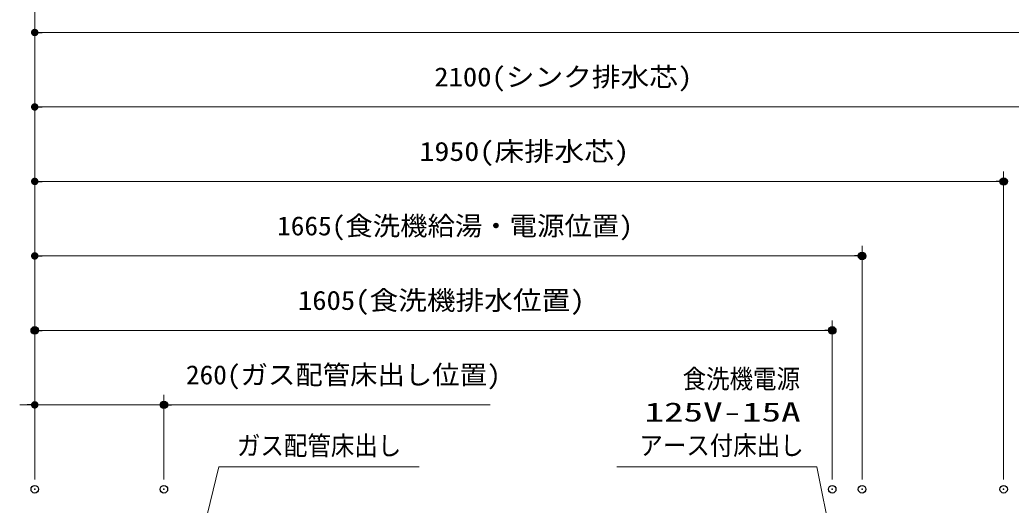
# Model space of a CAD drawing. Units: millimetres, scale not verified. Extents: x -9797 to 9797, y -4555 to 4555.
# Drawn here: x -8339 to -6343, y 1908 to 2886 of the extents above; entities that cross this region are included whole.
import ezdxf
from ezdxf.enums import TextEntityAlignment as Align

# ---------------------------------------------------------------- set-up
doc = ezdxf.new("R2010")
doc.units = ezdxf.units.MM
doc.header["$LTSCALE"] = 30
doc.header["$PDMODE"] = 32
doc.header["$PDSIZE"] = 15
for name, color, linetype, lineweight in [('0-0_0', 7, 'Continuous', 25), ('0-2_寸法ﾚｲﾔｰ', 30, 'Continuous', 13), ('0-3_DEFPOINTS', 7, 'Continuous', 25)]:
    doc.layers.add(name, color=color, linetype=linetype, lineweight=lineweight)
doc.styles.add('ＭＳ ゴシック', font='')
doc.styles.get('ＭＳ ゴシック').set_extended_font_data('MS Gothic')

# ---------------------------------------------------------------- blocks, each defined once
blk = doc.blocks.new('_DOT')
at = {"layer": '0-0_0', "color": 30}
blk.add_line((-15, 0), (-30, 0), dxfattribs=at)
for points in [[(0, 0), (-15, 0), (-14.88, 1.88)], [(0, 0), (-14.88, -1.88), (-15, 0)], [(0, 0), (-14.88, 1.88), (-14.53, 3.73)], [(0, 0), (-14.53, -3.73), (-14.88, -1.88)], [(0, 0), (-14.53, 3.73), (-13.95, 5.52)], [(0, 0), (-13.95, -5.52), (-14.53, -3.73)], [(0, 0), (-13.95, 5.52), (-13.14, 7.23)], [(0, 0), (-13.14, -7.23), (-13.95, -5.52)], [(0, 0), (-13.14, 7.23), (-12.14, 8.82)], [(0, 0), (-12.14, -8.82), (-13.14, -7.23)], [(0, 0), (-12.14, 8.82), (-10.93, 10.27)], [(0, 0), (-10.93, -10.27), (-12.14, -8.82)], [(0, 0), (-10.93, 10.27), (-9.56, 11.56)], [(0, 0), (-9.56, -11.56), (-10.93, -10.27)], [(0, 0), (-9.56, 11.56), (-8.04, 12.66)], [(0, 0), (-8.04, -12.66), (-9.56, -11.56)], [(0, 0), (-8.04, 12.66), (-6.39, 13.57)], [(0, 0), (-6.39, -13.57), (-8.04, -12.66)], [(0, 0), (-6.39, 13.57), (-4.64, 14.27)], [(0, 0), (-4.64, -14.27), (-6.39, -13.57)], [(0, 0), (-4.64, 14.27), (-2.81, 14.73)], [(0, 0), (-2.81, -14.73), (-4.64, -14.27)], [(0, 0), (-2.81, 14.73), (-0.94, 14.97)], [(0, 0), (-0.94, -14.97), (-2.81, -14.73)], [(0, 0), (-0.94, 14.97), (0.94, 14.97)], [(0, 0), (0.94, -14.97), (-0.94, -14.97)], [(0, 0), (0.94, 14.97), (2.81, 14.73)], [(0, 0), (2.81, 14.73), (4.64, 14.27)], [(0, 0), (4.64, 14.27), (6.39, 13.57)], [(0, 0), (6.39, 13.57), (8.04, 12.66)], [(0, 0), (8.04, 12.66), (9.56, 11.56)], [(0, 0), (9.56, 11.56), (10.93, 10.27)], [(0, 0), (10.93, 10.27), (12.14, 8.82)], [(0, 0), (12.14, 8.82), (13.14, 7.23)], [(0, 0), (13.14, 7.23), (13.95, 5.52)], [(0, 0), (13.95, 5.52), (14.53, 3.73)], [(0, 0), (14.53, 3.73), (14.88, 1.88)], [(0, 0), (14.88, 1.88), (15, 0)], [(0, 0), (2.81, -14.73), (0.94, -14.97)], [(0, 0), (4.64, -14.27), (2.81, -14.73)], [(0, 0), (6.39, -13.57), (4.64, -14.27)], [(0, 0), (8.04, -12.66), (6.39, -13.57)], [(0, 0), (9.56, -11.56), (8.04, -12.66)], [(0, 0), (10.93, -10.27), (9.56, -11.56)], [(0, 0), (12.14, -8.82), (10.93, -10.27)], [(0, 0), (13.14, -7.23), (12.14, -8.82)], [(0, 0), (13.95, -5.52), (13.14, -7.23)], [(0, 0), (14.53, -3.73), (13.95, -5.52)], [(0, 0), (14.88, -1.88), (14.53, -3.73)], [(0, 0), (15, 0), (14.88, -1.88)]]:
    blk.add_solid(points, dxfattribs=at)

msp = doc.modelspace()

# ---------------------------------------------------------------- linework, layer by layer
at = {"layer": '0-2_寸法ﾚｲﾔｰ'}
for p, q in [((-8308.51, 1960), (-8308.51, 3180)), ((-8308.51, 1960), (-8308.51, 3030)), ((-8308.51, 1960), (-8308.51, 2880)), ((-8293.51, 2860), (-6163.51, 2860)), ((-8308.51, 1960), (-8308.51, 2730)), ((-8293.51, 2710), (-6223.51, 2710)), ((-8308.51, 1960), (-8308.51, 2580)), ((-6358.51, 1960), (-6358.51, 2580)), ((-8293.51, 2560), (-6373.51, 2560)), ((-8308.51, 2280), (-8308.51, 2430)), ((-6643.51, 1960), (-6643.51, 2430)), ((-8293.51, 2410), (-6658.51, 2410)), ((-8308.51, 1960), (-8308.51, 2280)), ((-6703.51, 1960), (-6703.51, 2280)), ((-8293.51, 2260), (-6718.51, 2260)), ((-8308.51, 1960), (-8308.51, 2130)), ((-8048.51, 1960), (-8048.51, 2130)), ((-8323.51, 2110), (-8338.51, 2110)), ((-8308.51, 2110), (-8048.51, 2110)), ((-8048.51, 2110), (-7392.23, 2110)), ((-8033.51, 2110), (-8018.51, 2110))]:
    msp.add_line(p, q, dxfattribs=at)
for points in [[(-7535.04, 1985), (-7937.77, 1985), (-8042.93, 1554.21)], [(-7137.25, 1985), (-6734.52, 1985), (-6648.3, 1554.42)]]:
    msp.add_lwpolyline(points, dxfattribs=at)
at = {"layer": '0-3_DEFPOINTS'}
for p in [(-6358.51, 2560), (-6643.51, 2410), (-8308.51, 2260), (-6703.51, 2260), (-8048.51, 2110), (-8308.51, 1940), (-8048.51, 1940), (-6703.51, 1940), (-6643.51, 1940), (-6358.51, 1940)]:
    msp.add_point(p, dxfattribs=at)

# ---------------------------------------------------------------- block references
at = {"layer": '0-2_寸法ﾚｲﾔｰ', "xscale": 0.5, "yscale": 0.5, "rotation": 180}
for p in [(-8308.51, 2860), (-8308.51, 2710), (-8308.51, 2560), (-8308.51, 2410), (-8308.51, 2260), (-8048.51, 2110)]:
    msp.add_blockref('_DOT', p, dxfattribs=at)
at = {"layer": '0-2_寸法ﾚｲﾔｰ', "xscale": 0.5, "yscale": 0.5}
for p in [(-6358.51, 2560), (-6643.51, 2410), (-6703.51, 2260), (-8308.51, 2110)]:
    msp.add_blockref('_DOT', p, dxfattribs=at)

# ---------------------------------------------------------------- texts
at = {"layer": '0-2_寸法ﾚｲﾔｰ', "style": 'ＭＳ ゴシック'}
for s, width, p in [('2100(シンク排水芯)', 1.1, (-7504.42, 2739.74)), ('1950(床排水芯)', 1.15, (-7534.28, 2589.74)), ('1665(食洗機給湯・電源位置)', 1.05, (-7820.78, 2439.74)), ('1605(食洗機排水位置)', 1.1, (-7778.78, 2289.74)), ('260(ガス配管床出し位置)', 1.05, (-8004.23, 2139.74))]:
    msp.add_text(s, height=38.48, dxfattribs=dict(at, width=width)).set_placement(p, align=Align.BOTTOM_LEFT)
at = {"layer": '0-2_寸法ﾚｲﾔｰ', "color": 7, "style": 'ＭＳ ゴシック'}
for s, height, width, p in [('食洗機電源', 38.49, 0.9, (-7004.65, 2131.55)), ('125V-15A', 38.48, 1.5, (-7081.19, 2064.89)), ('ガス配管床出し', 38.49, 0.9, (-7901.58, 1997.15)), ('アース付床出し', 38.49, 0.9, (-7091.75, 1997.57))]:
    msp.add_text(s, height=height, dxfattribs=dict(at, width=width)).set_placement(p, align=Align.BOTTOM_LEFT)

doc.saveas('drawing.dxf')
